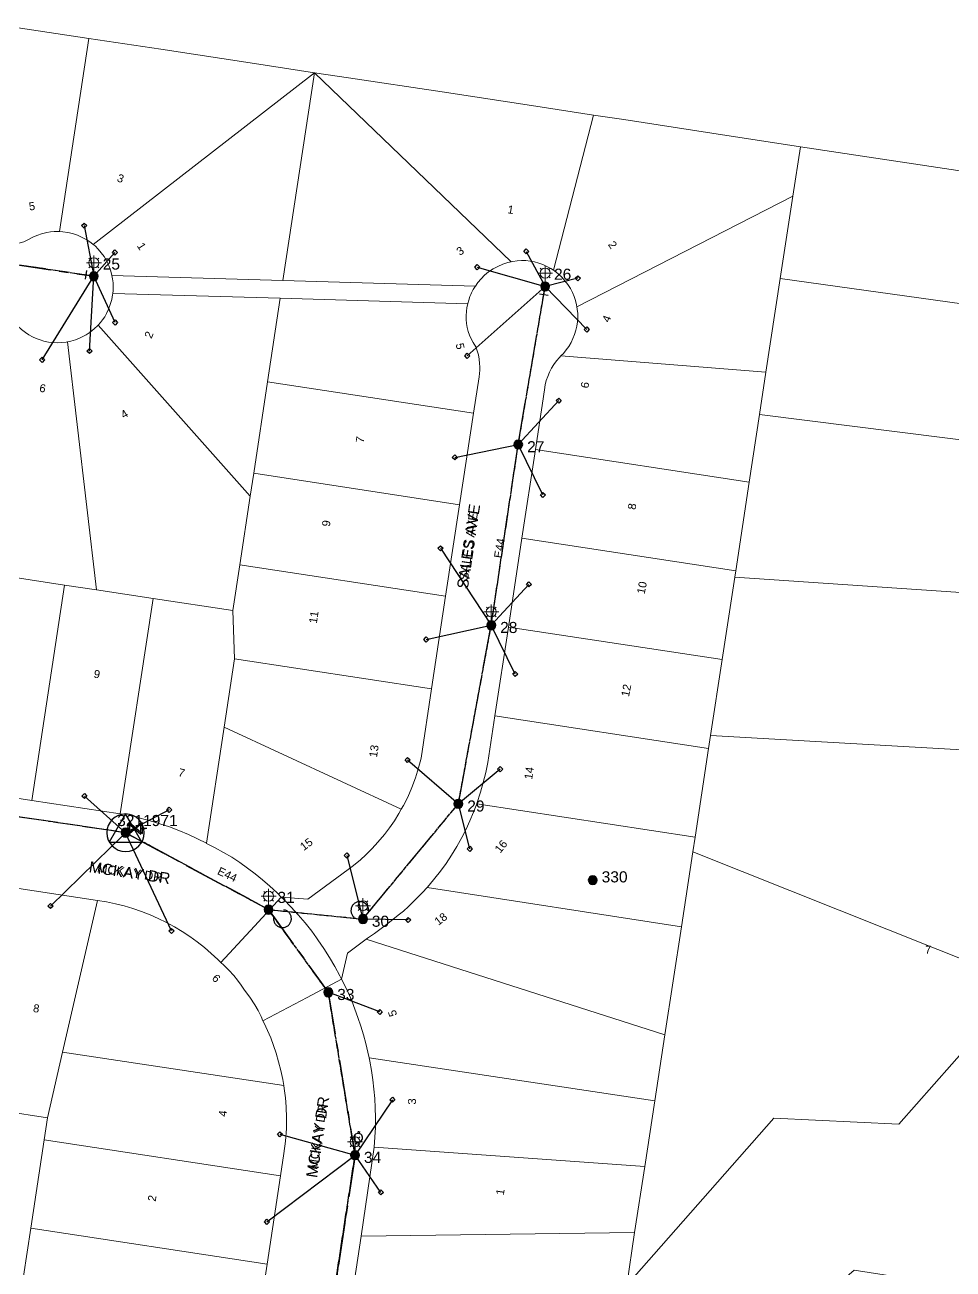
# Model space of a CAD drawing. Header units: metres. Extents: x 277548 to 280124, y 6243677 to 6246862.
# Drawn here: x 279229.5 to 279438.3, y 6245379.9 to 6245659.7 of the extents above; entities that cross this region are included whole.
import ezdxf
from ezdxf.enums import TextEntityAlignment as Align

# ---------------------------------------------------------------- set-up
doc = ezdxf.new("R2010")
doc.units = ezdxf.units.M
doc.linetypes.add('Cable Exist OH', pattern=[1, 1, 0])
doc.linetypes.add('IECLCENT', pattern=[15.5, 9.5, -2, 2, -2])
doc.layers.get('0').update_dxf_attribs({"color": 6})
doc.layers.add('Cadastre Land Parcels_SP_EXT', color=9, linetype='Continuous', lineweight=5)
doc.layers.add('Cadastre Roads_SP_EXT', color=94, linetype='Continuous', lineweight=15)
for name, color, linetype in [('Equip_LV_EXT', 7, 'Continuous'), ('Equip_SP_LV_EXT', 7, 'Continuous'), ('Equip_SP_SL_EXT', 7, 'Continuous'), ('Mains_LV_EXT', 7, 'Continuous'), ('Mains_SL_EXT', 7, 'Continuous'), ('Notes_HV_MISC', 7, 'Continuous'), ('Notes_LV_MISC', 7, 'Continuous'), ('Services_SP_EXT', 7, 'Continuous'), ('Sub_SP_TR_HV_LV_EXT', 7, 'Continuous'), ('SupportsOH_SP_TR_HV_LV_SL_EXT', 7, 'Continuous')]:
    doc.layers.add(name, color=color, linetype=linetype)
doc.styles.add('POLE_LABEL', font='arial.ttf')
doc.styles.get("Standard").update_dxf_attribs({"font": 'arial.ttf'})

# ---------------------------------------------------------------- blocks, each defined once
blk = doc.blocks.new('SUB_POLE_EXT')
blk.add_wipeout([(0, 4.22), (0.42, 4.2), (0.83, 4.14), (1.21, 4.05), (1.62, 3.9), (1.99, 3.72), (2.35, 3.51), (2.68, 3.26), (2.99, 2.99), (3.28, 2.66), (3.52, 2.34), (3.76, 1.92), (3.9, 1.62), (4.04, 1.23), (4.18, 0.63), (4.22, 0), (4.18, -0.61), (4.06, -1.15), (3.9, -1.62), (3.58, -2.24), (3.22, -2.73), (2.97, -3.01), (2.68, -3.26), (2.36, -3.5), (2, -3.72), (1.64, -3.89), (1.25, -4.03), (0.82, -4.14), (0.42, -4.2), (0, -4.22), (-0.41, -4.2), (-0.8, -4.15), (-1.21, -4.05), (-1.62, -3.9), (-1.99, -3.73), (-2.35, -3.51), (-2.68, -3.26), (-2.96, -3.02), (-3.23, -2.72), (-3.51, -2.35), (-3.71, -2.01), (-3.91, -1.6), (-4.05, -1.21), (-4.16, -0.76), (-4.22, -0.14), (-4.21, 0.39), (-4.14, 0.83), (-4.03, 1.27), (-3.9, 1.63), (-3.71, 2.02), (-3.5, 2.37), (-3.28, 2.67), (-2.99, 2.99), (-2.68, 3.27), (-2.33, 3.52), (-1.98, 3.73), (-1.63, 3.9), (-1.2, 4.05), (-0.78, 4.15), (-0.4, 4.21)])
blk.add_line((2.16, 0.48), (2.16, 0.48, 0))
blk.add_lwpolyline([(-4.22, 0, 1), (4.22, 0, 1)], format="xyb", close=True)
blk.add_lwpolyline([(2.14, 0.52), (0, 4.22), (-3.66, -2.11), (3.66, -2.11)], close=True)
for tag, height, flags, p in [('ASSET_NUM', 2.5, 8, (2, 2)), ('STREET_CODE', 0.2, 9, (1.5, 0)), ('CONSTRUCTED_VOLTAGE', 0.2, 9, (1.5, -0.2)), ('OPERATING_VOLTAGE', 0.2, 9, (1.5, -0.6)), ('OPERATED_BY', 0.2, 9, (1.5, -0.8)), ('ORIENTATION', 0.2, 9, (1.5, -1.2)), ('OWNED_BY', 0.2, 9, (1.5, -1.4)), ('SECONDARY_VOLTAGE', 0.2, 9, (1.5, -1.6)), ('STATE', 0.2, 9, (1.5, -1.8)), ('SUBSTATION_TYPE', 0.2, 9, (1.5, -2)), ('STREETNAME', 0.2, 9, (1.5, -2.8)), ('NO_PHASES', 0.2, 9, (1.5, -0.4)), ('MAINTAINED_BY', 0.2, 9, (1.5, -1)), ('USAGE', 0.2, 9, (1.5, -2.2)), ('LEGEND', 0.2, 9, (1.5, -2.4)), ('LOCATION', 0.2, 9, (1.5, -2.6)), ('SUBURB', 0.2, 9, (1.5, -3)), ('Z', 0.2, 1, (1.5, -3.4)), ('NOTES', 0.2, 9, (1.5, -3.2))]:
    blk.add_attdef(tag, text='', height=height, dxfattribs=dict(flags=flags)).set_placement(p, align=Align.MIDDLE_LEFT)
blk = doc.blocks.new('LV_OH_LINKS_OPEN_EXT')
for p, q in [((-0.17, 4.97), (-0.17, 5.46)), ((-0.17, 3), (-0.17, 2.5)), ((0.17, 4.97), (0.17, 5.46)), ((0.17, 3), (0.17, 2.5))]:
    blk.add_line(p, q)
blk.add_lwpolyline([(0, 2.99, 1), (0, 4.98, 1)], format="xyb", close=True)
at = {"flags": 9}
for tag, p in [('ACTUAL_STATUS', (0, 0)), ('CONSTRUCTED_VOLTAGE', (0, -0.2)), ('OPERATING_VOLTAGE', (0, -0.6)), ('ORIENTATION', (0, -0.8)), ('OWNED_BY', (0, -1)), ('STATE', (0, -1.2)), ('SWITCH_TYPE', (0, -1.4)), ('NO_PHASES', (0, -0.4)), ('USAGE', (0, -1.6)), ('LEGEND', (0, -1.8)), ('NOTES', (0, -2))]:
    blk.add_attdef(tag, text='', height=0.2, dxfattribs=at).set_placement(p, align=Align.MIDDLE_LEFT)
at = {"flags": 1}
blk.add_attdef('Z', (0, 0), '', height=0.2, dxfattribs=at)
blk = doc.blocks.new('LV_OH_LINKS_DISTFUSE_EXT')
for p, q in [((0, 0), (0.96, 0)), ((3.84, 0), (4.8, 0))]:
    blk.add_line(p, q)
blk.add_lwpolyline([(3.84, -1.2), (3.84, 1.2), (0.96, -1.2), (0.96, 1.2)], close=True)
at = {"flags": 9}
for tag, p in [('ACTUAL_STATUS', (0, 0)), ('CONSTRUCTED_VOLTAGE', (0, -0.2)), ('OPERATING_VOLTAGE', (0, -0.6)), ('ORIENTATION', (0, -0.8)), ('OWNED_BY', (0, -1)), ('STATE', (0, -1.2)), ('SWITCH_TYPE', (0, -1.4)), ('NO_PHASES', (0, -0.4)), ('USAGE', (0, -1.6)), ('NOTES', (0, -1.8))]:
    blk.add_attdef(tag, text='', height=0.2, dxfattribs=at).set_placement(p, align=Align.MIDDLE_LEFT)
at = {"flags": 1}
blk.add_attdef('Z', (0, 0), '', height=0.2, dxfattribs=at)
blk = doc.blocks.new('*U75')
at = {"lineweight": 15}
for p, q in [((-2.25, 4), (2.25, 4)), ((-1.46, 5.46), (-1.06, 5.06)), ((0, 1.75), (0, 6.25)), ((1.46, 5.46), (1.06, 5.06)), ((-1.46, 2.54), (-1.06, 2.94)), ((0, 0), (0, 2.5)), ((1.46, 2.54), (1.06, 2.94))]:
    blk.add_line(p, q, dxfattribs=at)
blk.add_circle((0, 4), 1.5, dxfattribs=at)
for tag, p, height, flags in [('OPERATING_VOLTAGE', (0.98, -1.65), 0.2, 9), ('ORIENTATION', (0.98, -1.85), 0.2, 9), ('OWNED_BY', (0.98, -2.05), 0.2, 9), ('STATE', (0.98, -2.25), 0.2, 9), ('CONSTRUCTED_VOLTAGE', (0.98, -0.65), 0.2, 9), ('CONTROL_TYPE', (0.98, -0.85), 0.2, 9), ('LANTERN_PURPOSE', (0.98, -1.05), 0.2, 9), ('LANTERN_TYPE', (0.98, -1.25), 0.2, 9), ('NO_PHASES', (0.98, -1.45), 0.2, 9), ('USAGE', (0.98, -2.45), 0.2, 9), ('CEXIST', (0.98, -2.65), 0.2, 9), ('CNEW', (0.98, -2.85), 0.2, 9), ('CNUMBER', (0.98, -3.05), 0.2, 9), ('CREMOVE', (0.98, -3.25), 0.2, 9), ('CREPLACE', (0.98, -3.45), 0.2, 9), ('LKINGHEIGHT', (0.98, -3.65), 0.2, 9), ('LBRACKET', (0.98, -3.85), 0.2, 9), ('LNUMBER', (2.18, -3.25), 2.5, 8), ('LBRACKETVOCAB', (0.98, -4.05), 0.2, 9), ('LCATEGORY', (0.98, -4.25), 0.2, 9), ('LCHARGE1', (0.98, -4.45), 0.2, 9), ('LCHARGE1PERCENT', (0.98, -4.65), 0.2, 9), ('LCHARGE2', (0.98, -4.85), 0.2, 9), ('LCHARGE2PERCENT', (0.98, -5.05), 0.2, 9), ('LCHARGE3', (0.98, -5.25), 0.2, 9), ('LCHARGE3PERCENT', (0.98, -5.45), 0.2, 9), ('LEXIST', (0.98, -5.65), 0.2, 9), ('LLAMP', (0.98, -5.85), 0.2, 9), ('LLAMPVOCAB', (0.98, -6.05), 0.2, 9), ('LMAST', (0.98, -6.25), 0.2, 9), ('LMASTVOCAB', (0.98, -6.45), 0.2, 9), ('LNEW', (0.98, -6.65), 0.2, 9), ('LANTNUMBER', (0.98, -6.85), 0.2, 9), ('LOUTREACH', (0.98, -7.25), 0.2, 9), ('LOUTREACHVOCAB', (0.98, -7.45), 0.2, 9), ('LRATECODE', (0.98, -7.65), 0.2, 9), ('STREETNAME', (0.98, -9.25), 0.2, 9), ('SUBURB', (0.98, -9.45), 0.2, 1), ('LREMOVE', (0.98, -7.85), 0.2, 9), ('LREPLACE', (0.98, -8.05), 0.2, 9), ('LTYPE', (0.98, -8.25), 0.2, 9), ('LTYPEVOCAB', (0.98, -8.45), 0.2, 9), ('LEGEND', (0.98, -8.65), 0.2, 9), ('LOCATION', (0.98, -8.85), 0.2, 9), ('NOTES', (0.98, -9.05), 0.2, 9)]:
    blk.add_attdef(tag, p, '', height=height, dxfattribs=dict(flags=flags))
blk = doc.blocks.new('CCP_EXT')
blk.add_wipeout([(0, 0.57), (0.57, 0), (0, -0.57), (-0.57, 0)])
blk.add_lwpolyline([(-0.57, 0), (0, 0.57), (0.57, 0), (0, -0.57), (-0.57, 0)])
at = {"flags": 1}
blk.add_attdef('Z', (0, 0), '', height=0.2, dxfattribs=at)
at = {"flags": 9}
for tag, p in [('CCP_TYPE', (0, 0)), ('CONSTRUCTED_VOLTAGE', (0, -0.2)), ('OPERATING_VOLTAGE', (0, -0.6)), ('ORIENTATION', (0, -0.8)), ('OWNED_BY', (0, -1)), ('STATE', (0, -1.8)), ('NO_PHASES', (0, -0.4)), ('USAGE', (0, -1.2)), ('LEGEND', (0, -1.4)), ('LIFE_SUPPORT', (0, -1.6)), ('NOTES', (0, -2))]:
    blk.add_attdef(tag, text='', height=0.2, dxfattribs=at).set_placement(p, align=Align.MIDDLE_LEFT)
blk = doc.blocks.new('POLE_EXT')
blk.add_hatch(color=256).paths.add_polyline_path([(-1, 0, 1), (1, 0, 1)])
blk.add_lwpolyline([(-1, 0, 1), (1, 0, 1)], format="xyb", close=True)
for tag, height, flags, p in [('pNumber', 2.5, 8, (-17.84, 2.07)), ('OWNED_BY', 0.2, 9, (1.35, -0.4)), ('SPECIAL_USE', 0.2, 9, (1.35, -0.8)), ('STATE', 0.2, 9, (1.35, -1)), ('cLV', 0.2, 9, (1.35, -1.4)), ('hDepth', 0.2, 9, (1.35, -1.6)), ('hDia', 0.2, 9, (1.35, -1.8)), ('cHV', 0.2, 9, (1.35, -2)), ('PARENT', 0.2, 9, (1.35, -0.6)), ('USAGE', 0.2, 9, (1.35, -1.2)), ('LBRACKET', 0.2, 9, (1.35, -2.2)), ('LExisting', 0.2, 9, (1.35, -2.4)), ('LANTNUMBER', 0.2, 9, (1.35, -2.6)), ('LOther', 0.2, 9, (1.35, -2.8)), ('cLinedev', 0.2, 9, (1.35, -3.4)), ('pExisting', 0.2, 9, (1.35, -3.8)), ('pFooting', 0.2, 9, (1.35, -4.4)), ('pNew', 0.2, 9, (1.35, -4.6)), ('pRelocate', 0.2, 9, (1.35, -5)), ('pRemove', 0.2, 9, (1.35, -5.2)), ('pReplace', 0.2, 9, (1.35, -5.4)), ('pStay', 0.2, 9, (1.35, -5.6)), ('LRemove', 0.2, 9, (1.35, -3)), ('LEGEND', 0.2, 9, (1.35, -3.2)), ('LOCATION', 0.2, 9, (1.35, -3.6)), ('PFNUMBER', 0.2, 9, (1.35, -4)), ('NEWPFNUMBER', 0.2, 9, (1.35, -4.2)), ('pType', 0.2, 9, (1.35, -5.8)), ('cspan', 0.2, 9, (1.35, -6)), ('STREETNAME', 0.2, 9, (1.35, -6.2)), ('SUBURB', 0.2, 9, (1.35, -6.4)), ('OPERATED_BY', 0.2, 9, (1.36, -7.01)), ('NOTES', 0.2, 9, (1.35, -6.6)), ('MAINTAINED_BY', 0.2, 9, (1.36, -6.81))]:
    blk.add_attdef(tag, text='', height=height, dxfattribs=dict(flags=flags)).set_placement(p, align=Align.MIDDLE_LEFT)
at = {"style": 'POLE_LABEL'}
for tag, height, flags, p in [('ASSET_NUM', 2.5, 8, (2, 2)), ('STRUCTURE_PLANT_NUMBER', 0.2, 9, (1.35, 0.03)), ('STREET_CODE', 0.2, 9, (1.35, -0.2))]:
    blk.add_attdef(tag, text='', height=height, dxfattribs=dict(at, flags=flags)).set_placement(p, align=Align.MIDDLE_LEFT)
at = {"flags": 1}
blk.add_attdef('Z', (1.35, -7.33), '', height=0.2, dxfattribs=at)
blk = doc.blocks.new('End Shackle_EXT')
blk.add_wipeout([(0, 0.25), (1.81, 0.25), (1.82, -0.25), (0, -0.25)])
blk.add_line((1.81, -1), (1.81, 1))
at = {"flags": 1}
blk.add_attdef('Z', (0, 0), '', height=0.2, dxfattribs=at)
at = {"flags": 9}
for tag, p in [('CONNECTOR_TYPE', (0, 0)), ('CONSTRUCTED_VOLTAGE', (0, -0.2)), ('OPERATING_VOLTAGE', (0, -0.6)), ('ORIENTATION', (0, -0.8)), ('OWNED_BY', (0, -1)), ('STATE', (0, -1.2)), ('NO_PHASES', (0, -0.4)), ('USAGE', (0, -1.4)), ('NOTES', (0, -1.6))]:
    blk.add_attdef(tag, text='', height=0.2, dxfattribs=at).set_placement(p, align=Align.MIDDLE_LEFT)

msp = doc.modelspace()

# ---------------------------------------------------------------- linework, layer by layer
at = {"layer": 'Cadastre Land Parcels_SP_EXT', "linetype": 'Continuous'}
for points in [[(279238.9, 6245657.40502), (279223.44003, 6245659.74699), (279216.10303, 6245611.496), (279223.10904, 6245610.43), (279224.09696, 6245610.32003), (279224.96403, 6245610.25201), (279225.83199, 6245610.25599), (279226.69703, 6245610.33204), (279227.55403, 6245610.48097), (279228.39398, 6245610.69898), (279229.213, 6245610.98597), (279230.00703, 6245611.34001), (279231.25896, 6245611.96796), (279231.78799, 6245612.25504), (279232.38397, 6245612.45397), (279233.162, 6245612.721), (279234.359, 6245613.03202), (279235.21203, 6245613.18501), (279236.07398, 6245613.26901), (279236.94096, 6245613.282), (279237.21099, 6245613.26601), (279243.812, 6245656.66303), (279238.9, 6245657.40502)], [(279260.00902, 6245654.25402), (279243.812, 6245656.66303), (279237.21099, 6245613.26601), (279237.98302, 6245613.21398), (279239.09698, 6245613.04898), (279240.19399, 6245612.79502), (279241.26802, 6245612.453), (279242.34904, 6245611.96098), (279243.38801, 6245611.38196), (279244.37804, 6245610.72097), (279244.83701, 6245610.35898), (279294.62101, 6245648.97103), (279281.11204, 6245651.06098), (279260.00902, 6245654.25402)], [(279287.51297, 6245602.23), (279294.62101, 6245648.97103), (279244.83701, 6245610.35898), (279245.23999, 6245610.01899), (279245.97403, 6245609.28804), (279246.64801, 6245608.50197), (279247.25697, 6245607.66404), (279247.82204, 6245606.67304), (279248.30698, 6245605.63699), (279248.70801, 6245604.56896), (279249.02204, 6245603.47001), (279249.04297, 6245603.36498), (279287.51297, 6245602.23)], [(279338.81002, 6245606.47597), (279294.62101, 6245648.97103), (279287.51297, 6245602.23), (279330.79004, 6245600.99599), (279331.35599, 6245601.79302), (279332.08402, 6245602.65903), (279332.87902, 6245603.46303), (279333.73699, 6245604.19999), (279334.75803, 6245604.85498), (279335.82897, 6245605.42296), (279336.94099, 6245605.90596), (279338.09002, 6245606.294), (279338.81002, 6245606.47597)], [(279302.21603, 6245647.86802), (279294.62101, 6245648.97103), (279338.81002, 6245606.47597), (279339.18597, 6245606.55997), (279340.16602, 6245606.69698), (279341.15499, 6245606.75501), (279342.14396, 6245606.73302), (279343.12896, 6245606.63002), (279344.103, 6245606.447), (279345.05797, 6245606.18703), (279345.98899, 6245605.84899), (279346.88998, 6245605.43903), (279347.75397, 6245604.95603), (279348.35498, 6245604.55403), (279357.37197, 6245639.47103), (279344.42197, 6245641.48201), (279323.32001, 6245644.67497), (279302.21603, 6245647.86802)], [(279364.19699, 6245638.43303), (279357.37197, 6245639.47103), (279348.35498, 6245604.55403), (279348.59498, 6245604.39203), (279349.43202, 6245603.72697), (279350.20997, 6245602.99496), (279350.92802, 6245602.20297), (279351.57903, 6245601.35497), (279352.15902, 6245600.45699), (279352.61897, 6245599.58099), (279353.00499, 6245598.67196), (279353.31601, 6245597.73502), (279353.55, 6245596.77599), (279353.61704, 6245596.36003), (279402.19504, 6245621.20402), (279403.895, 6245632.35504), (279383.96901, 6245635.42601), (279364.19699, 6245638.43303)], [(279399.37104, 6245602.69798), (279531.59799, 6245584.26403), (279519.59704, 6245542.34402), (279520.33797, 6245542.12398), (279521.07104, 6245541.86402), (279521.79396, 6245541.56704), (279522.50503, 6245541.22996), (279542.40496, 6245611.30397), (279508.22298, 6245616.49898), (279503.58799, 6245617.20299), (279482.84298, 6245620.35497), (279443.29196, 6245626.36697), (279403.895, 6245632.35504), (279402.19504, 6245621.20402), (279399.37104, 6245602.69798)], [(279350.05203, 6245585.309), (279396.15803, 6245581.647), (279399.37104, 6245602.69798), (279402.19504, 6245621.20402), (279353.61704, 6245596.36003), (279353.71297, 6245595.81899), (279353.80298, 6245594.865), (279353.81703, 6245593.90898), (279353.75299, 6245592.95401), (279353.61201, 6245592.00797), (279353.394, 6245591.07597), (279353.10798, 6245590.12198), (279352.749, 6245589.19502), (279352.31502, 6245588.301), (279351.80896, 6245587.44303), (279351.23604, 6245586.62904), (279350.59898, 6245585.86603), (279350.05203, 6245585.309)], [(279394.70302, 6245572.091), (279520.39998, 6245556.29898), (279516.57597, 6245542.83196), (279517.33696, 6245542.77004), (279518.09397, 6245542.66696), (279518.84904, 6245542.52704), (279519.59704, 6245542.34402), (279531.59799, 6245584.26403), (279399.37104, 6245602.69798), (279396.15803, 6245581.647), (279394.70302, 6245572.091)], [(279286.90701, 6245598.24496), (279249.23403, 6245599.34302), (279249.19897, 6245599.054), (279248.98096, 6245597.96), (279248.67604, 6245596.88799), (279248.28499, 6245595.84302), (279247.81303, 6245594.83196), (279247.40997, 6245594.10799), (279246.95302, 6245593.41997), (279246.43999, 6245592.77002), (279245.93101, 6245592.21997), (279280.14003, 6245553.74899), (279280.92098, 6245558.89101), (279284.05201, 6245579.47799), (279286.90701, 6245598.24496)], [(279329.10598, 6245597.00601), (279286.90701, 6245598.24496), (279284.05201, 6245579.47799), (279330.36799, 6245572.41297), (279331.60897, 6245580.55096), (279331.73502, 6245581.30603), (279331.79297, 6245582.06896), (279331.78104, 6245582.83401), (279331.70296, 6245583.595), (279331.63097, 6245584.55897), (279331.47303, 6245585.51296), (279331.231, 6245586.44902), (279330.90602, 6245587.35902), (279330.27497, 6245588.31399), (279329.84303, 6245589.11004), (279329.47804, 6245589.93904), (279329.18097, 6245590.79499), (279328.95396, 6245591.67098), (279328.79902, 6245592.56402), (279328.71599, 6245593.46599), (279328.70601, 6245594.36998), (279328.77102, 6245595.27301), (279328.90696, 6245596.16897), (279329.10598, 6245597.00601)], [(279239.01704, 6245588.46698), (279238.73402, 6245588.40903), (279237.76696, 6245588.28996), (279236.793, 6245588.248), (279235.771, 6245588.29297), (279234.75499, 6245588.41999), (279233.75304, 6245588.62501), (279232.86203, 6245588.87296), (279231.99301, 6245589.19201), (279231.15297, 6245589.579), (279230.34596, 6245590.031), (279229.57897, 6245590.54704), (279228.705, 6245591.24698), (279227.89199, 6245592.01301), (279215.31298, 6245537.26401), (279218.507, 6245536.778), (279238.40198, 6245533.75296), (279245.57097, 6245532.66303), (279239.01704, 6245588.46698)], [(279276.22398, 6245528.00003), (279277.791, 6245538.30403), (279280.14003, 6245553.74899), (279245.93101, 6245592.21997), (279245.85999, 6245592.141), (279245.03797, 6245591.36597), (279244.15597, 6245590.65904), (279243.22, 6245590.02499), (279241.87204, 6245589.33997), (279240.83996, 6245588.94203), (279239.77803, 6245588.62704), (279239.01704, 6245588.46698), (279245.57097, 6245532.66303), (279258.29696, 6245530.72704), (279276.22398, 6245528.00003)], [(279396.15803, 6245581.647), (279350.05203, 6245585.309), (279349.69702, 6245584.96097), (279349.04097, 6245584.20599), (279348.44402, 6245583.39501), (279347.91102, 6245582.53403), (279347.44904, 6245581.63101), (279347.06197, 6245580.69504), (279346.75298, 6245579.73504), (279346.52499, 6245578.76196), (279346.344, 6245577.69499), (279346.18703, 6245576.688), (279346.03104, 6245575.66299), (279344.312, 6245564.25996), (279392.39003, 6245556.92402), (279394.70302, 6245572.091), (279396.15803, 6245581.647)], [(279327.22803, 6245551.82802), (279330.36799, 6245572.41297), (279284.05201, 6245579.47799), (279280.92098, 6245558.89101), (279327.22803, 6245551.82802)], [(279392.39003, 6245556.92402), (279344.312, 6245564.25996), (279341.26602, 6245544.28698), (279389.34397, 6245536.95096), (279392.39003, 6245556.92402)], [(279324.08904, 6245531.24202), (279327.22803, 6245551.82802), (279280.92098, 6245558.89101), (279280.14003, 6245553.74899), (279277.791, 6245538.30403), (279324.08904, 6245531.24202)], [(279389.34397, 6245536.95096), (279341.26602, 6245544.28698), (279338.21996, 6245524.31497), (279386.29799, 6245516.97904), (279389.12499, 6245535.51502), (279389.34397, 6245536.95096)], [(279211.14201, 6245488.34496), (279231.03504, 6245485.32001), (279238.40198, 6245533.75296), (279218.507, 6245536.778), (279211.14201, 6245488.34496)], [(279324.08904, 6245531.24202), (279277.791, 6245538.30403), (279276.22398, 6245528.00003), (279276.59497, 6245517.13998), (279320.91004, 6245510.40003), (279324.08904, 6245531.24202)], [(279250.92499, 6245482.26096), (279258.29696, 6245530.72704), (279245.57097, 6245532.66303), (279238.40198, 6245533.75296), (279231.03504, 6245485.32001), (279250.92499, 6245482.26096)], [(279500.71302, 6245527.967), (279389.12499, 6245535.51502), (279386.29799, 6245516.97904), (279383.69704, 6245499.92696), (279490.20003, 6245493.87396), (279506.461, 6245516.05102), (279505.83102, 6245516.53897), (279505.22797, 6245517.07197), (279504.65301, 6245517.65099), (279504.11198, 6245518.27099), (279503.603, 6245518.93198), (279503.12998, 6245519.62902), (279502.69503, 6245520.36103), (279502.30001, 6245521.12502), (279501.945, 6245521.91701), (279501.63301, 6245522.73303), (279501.36501, 6245523.57104), (279501.14197, 6245524.42804), (279500.96398, 6245525.29997), (279500.83298, 6245526.18197), (279500.75004, 6245527.07201), (279500.71302, 6245527.967)], [(279276.22398, 6245528.00003), (279258.29696, 6245530.72704), (279250.92499, 6245482.26096), (279253.17499, 6245481.83299), (279255.40901, 6245481.32702), (279257.62298, 6245480.74102), (279259.81399, 6245480.08003), (279261.98396, 6245479.33998), (279264.12303, 6245478.52502), (279266.234, 6245477.63498), (279268.30999, 6245476.66898), (279270.27698, 6245475.67003), (279274.25301, 6245501.76498), (279276.59497, 6245517.13998), (279276.22398, 6245528.00003)], [(279386.29799, 6245516.97904), (279338.21996, 6245524.31497), (279335.17302, 6245504.34297), (279383.25096, 6245497.00703), (279383.69704, 6245499.92696), (279386.29799, 6245516.97904)], [(279320.91004, 6245510.40003), (279276.59497, 6245517.13998), (279274.25301, 6245501.76498), (279314.123, 6245483.34198), (279314.60097, 6245484.14501), (279315.63004, 6245486.06298), (279316.51302, 6245488.20902), (279317.30103, 6245490.39101), (279317.98896, 6245492.60604), (279318.57797, 6245494.85004), (279320.91004, 6245510.40003)], [(279512.22798, 6245513.27004), (279511.40498, 6245513.49202), (279510.59002, 6245513.76002), (279509.78902, 6245514.07802), (279509.00101, 6245514.44398), (279456.67197, 6245443.07202), (279379.70502, 6245473.76001), (279377.13004, 6245456.87196), (279373.42696, 6245432.59904), (279371.16502, 6245417.76702), (279368.903, 6245402.94004), (279366.61501, 6245388.10996), (279364.842, 6245376.315), (279397.93096, 6245413.84603), (279426.05297, 6245412.47599), (279449.87098, 6245439.46999), (279457.24304, 6245438.26699), (279512.22798, 6245513.27004)], [(279509.00101, 6245514.44398), (279508.34399, 6245514.79201), (279507.69996, 6245515.17697), (279507.072, 6245515.59796), (279506.461, 6245516.05102), (279490.20003, 6245493.87396), (279383.69704, 6245499.92696), (279383.25096, 6245497.00703), (279380.20401, 6245477.03397), (279379.70502, 6245473.76001), (279456.67197, 6245443.07202), (279509.00101, 6245514.44398)], [(279515.65104, 6245512.85797), (279514.78998, 6245512.88597), (279513.932, 6245512.96503), (279513.078, 6245513.09196), (279512.22798, 6245513.27004), (279457.24304, 6245438.26699), (279449.87098, 6245439.46999), (279426.05297, 6245412.47599), (279397.93096, 6245413.84603), (279364.842, 6245376.315), (279360.52598, 6245348.018), (279395.14998, 6245362.32903), (279396.40298, 6245362.84701), (279415.98597, 6245379.64399), (279429.48902, 6245377.53796), (279449.63398, 6245374.52397), (279458.95298, 6245423.91003), (279461.92997, 6245439.58403), (279481.67302, 6245466.50401), (279515.65104, 6245512.85797)], [(279383.25096, 6245497.00703), (279335.17302, 6245504.34297), (279333.56898, 6245493.826), (279333.11398, 6245491.57696), (279332.57303, 6245489.34701), (279331.94799, 6245487.13798), (279331.12703, 6245484.64003), (279331.08401, 6245484.52502), (279380.20401, 6245477.03397), (279383.25096, 6245497.00703)], [(279314.123, 6245483.34198), (279274.25301, 6245501.76498), (279270.27698, 6245475.67003), (279270.348, 6245475.63699), (279272.26199, 6245474.66303), (279274.14003, 6245473.62203), (279275.98, 6245472.51602), (279277.77996, 6245471.34597), (279279.53804, 6245470.11099), (279281.25002, 6245468.817), (279282.91703, 6245467.46304), (279284.53396, 6245466.05096), (279286.10098, 6245464.58198), (279287.10399, 6245463.57296), (279293.10902, 6245463.07503), (279302.17601, 6245469.74697), (279303.08902, 6245470.41998), (279304.84604, 6245471.86404), (279306.25203, 6245473.14804), (279307.59902, 6245474.49396), (279308.88399, 6245475.89898), (279310.34696, 6245477.65804), (279311.49201, 6245479.174), (279312.56896, 6245480.73802), (279313.57401, 6245482.35), (279314.123, 6245483.34198)], [(279380.20401, 6245477.03397), (279331.08401, 6245484.52502), (279330.38503, 6245482.643), (279329.576, 6245480.69801), (279328.70398, 6245478.82597), (279327.76103, 6245476.98901), (279326.646, 6245474.979), (279325.45501, 6245473.01298), (279324.18903, 6245471.09501), (279322.97702, 6245469.42597), (279321.70097, 6245467.80401), (279320.40601, 6245466.24396), (279319.92999, 6245465.71397), (279377.13004, 6245456.87196), (279379.70502, 6245473.76001), (279380.20401, 6245477.03397)], [(279234.54299, 6245413.94602), (279237.94804, 6245428.71903), (279245.79904, 6245462.83), (279222.63099, 6245466.35199), (279215.11697, 6245416.917), (279234.54299, 6245413.94602)], [(279377.13004, 6245456.87196), (279319.92999, 6245465.71397), (279318.93298, 6245464.594), (279317.355, 6245462.98997), (279315.71396, 6245461.44697), (279314.60397, 6245460.43503), (279313.44204, 6245459.48298), (279311.07499, 6245457.64302), (279309.60196, 6245456.48003), (279308.08502, 6245455.37499), (279306.52701, 6245454.32798), (279306.24099, 6245454.08604), (279373.42696, 6245432.59904), (279377.13004, 6245456.87196)], [(279273.55298, 6245448.83802), (279272.882, 6245449.51898), (279271.389, 6245450.91499), (279269.834, 6245452.24501), (279268.22696, 6245453.51002), (279266.56799, 6245454.70498), (279264.85999, 6245455.83202), (279263.10597, 6245456.88601), (279261.30999, 6245457.86402), (279259.47496, 6245458.76599), (279257.60302, 6245459.59004), (279255.69804, 6245460.33398), (279253.764, 6245461.00001), (279251.80301, 6245461.58203), (279249.82003, 6245462.08199), (279247.81797, 6245462.49804), (279245.79904, 6245462.83), (279237.94804, 6245428.71903), (279287.68098, 6245421.15396), (279287.44902, 6245422.55703), (279287.03298, 6245424.55803), (279286.53204, 6245426.53898), (279285.95002, 6245428.49802), (279285.38902, 6245430.22298), (279284.757, 6245431.924), (279284.05299, 6245433.59402), (279283.27999, 6245435.234), (279283.00501, 6245435.76002), (279282.594, 6245436.68902), (279281.92496, 6245438.04298), (279281.20002, 6245439.36797), (279280.05496, 6245441.02898), (279278.84101, 6245442.63999), (279278.09098, 6245443.77797), (279277.29298, 6245444.88399), (279276.45002, 6245445.95502), (279275.34604, 6245447.13302), (279274.19303, 6245448.262), (279273.55298, 6245448.83802)], [(279373.42696, 6245432.59904), (279306.24099, 6245454.08604), (279302.008, 6245450.97002), (279300.699, 6245445.08804), (279301.29304, 6245443.94802), (279302.161, 6245442.11997), (279302.96597, 6245440.26198), (279303.70399, 6245438.37803), (279304.37496, 6245436.46898), (279305.03896, 6245434.55702), (279305.63503, 6245432.62104), (279306.16299, 6245430.66597), (279306.62003, 6245428.69103), (279306.86603, 6245427.436), (279371.16502, 6245417.76702), (279373.42696, 6245432.59904)], [(279287.68098, 6245421.15396), (279237.94804, 6245428.71903), (279234.54299, 6245413.94602), (279233.79597, 6245408.99798), (279286.96399, 6245400.90697), (279287.71897, 6245405.871), (279288.10498, 6245408.68696), (279288.29498, 6245411.54699), (279288.31998, 6245413.95397), (279288.24402, 6245416.35997), (279288.06002, 6245418.44798), (279287.78901, 6245420.52503), (279287.68098, 6245421.15396)], [(279371.16502, 6245417.76702), (279306.86603, 6245427.436), (279307.03599, 6245426.67501), (279307.42703, 6245424.59204), (279307.743, 6245422.496), (279307.98503, 6245420.39297), (279308.15401, 6245418.28103), (279308.24703, 6245416.16502), (279308.30903, 6245413.956), (279308.29402, 6245411.74698), (279308.201, 6245409.53902), (279308.02902, 6245407.33697), (279368.903, 6245402.94004), (279371.16502, 6245417.76702)], [(279213.43397, 6245295.06197), (279216.40098, 6245294.61104), (279225.02198, 6245351.30097), (279230.77102, 6245389.10397), (279233.79597, 6245408.99798), (279234.54299, 6245413.94602), (279215.11697, 6245416.917), (279201.31703, 6245418.98098), (279196.964, 6245390.31801), (279227.21598, 6245385.715), (279213.43397, 6245295.06197)], [(279283.93798, 6245381.01102), (279286.96399, 6245400.90697), (279233.79597, 6245408.99798), (279230.77102, 6245389.10397), (279283.93798, 6245381.01102)], [(279368.903, 6245402.94004), (279308.02902, 6245407.33697), (279305.13401, 6245387.33802), (279366.61501, 6245388.10996), (279368.903, 6245402.94004)], [(279278.18602, 6245343.18603), (279283.93798, 6245381.01102), (279230.77102, 6245389.10397), (279225.02198, 6245351.30097), (279258.23804, 6245346.23103), (279278.18602, 6245343.18603)], [(279366.61501, 6245388.10996), (279305.13401, 6245387.33802), (279289.94698, 6245287.47296), (279293.3, 6245282.918), (279349.27099, 6245274.40504), (279360.52598, 6245348.018), (279364.842, 6245376.315), (279366.61501, 6245388.10996)]]:
    msp.add_lwpolyline(points, close=True, dxfattribs=at)
msp.add_lwpolyline([(279520.39998, 6245556.29898), (279394.70302, 6245572.091), (279392.39003, 6245556.92402), (279389.34397, 6245536.95096), (279389.12499, 6245535.51502), (279500.71302, 6245527.967)], dxfattribs=at)
at = {"layer": 'Cadastre Roads_SP_EXT', "linetype": 'Continuous'}
for points in [[(279228.70501, 6245591.24704), (279229.57897, 6245590.54696), (279230.346, 6245590.03099), (279231.15302, 6245589.57904), (279231.99299, 6245589.19199), (279232.862, 6245588.87303), (279233.75301, 6245588.62498), (279234.75501, 6245588.42002), (279235.77097, 6245588.29304), (279236.79302, 6245588.248), (279237.76703, 6245588.29004), (279238.73398, 6245588.40899), (279239.017, 6245588.467), (279239.77802, 6245588.62701), (279240.83999, 6245588.942), (279241.87201, 6245589.33999), (279243.22, 6245590.02498), (279244.15604, 6245590.65902), (279245.03804, 6245591.36599), (279245.85999, 6245592.14096), (279245.93099, 6245592.22), (279246.43998, 6245592.76996), (279246.95304, 6245593.41998), (279247.41002, 6245594.10797), (279247.81296, 6245594.83199), (279248.28504, 6245595.843), (279248.67597, 6245596.88802), (279248.98098, 6245597.95996), (279249.19901, 6245599.05398), (279249.23398, 6245599.343), (279249.31001, 6245599.98198), (279249.34401, 6245600.85497), (279249.33897, 6245600.96403), (279249.30798, 6245601.72602), (279249.20201, 6245602.59204), (279249.04297, 6245603.36498), (279249.02204, 6245603.46997), (279248.70803, 6245604.56903), (279248.30703, 6245605.637), (279247.82197, 6245606.673), (279247.25699, 6245607.66397), (279246.64803, 6245608.50199), (279245.97399, 6245609.288), (279245.24, 6245610.01899), (279244.83697, 6245610.35897), (279244.37804, 6245610.72102), (279243.38796, 6245611.38199), (279242.34904, 6245611.96101), (279241.268, 6245612.45296), (279240.19403, 6245612.79497), (279239.09701, 6245613.04903), (279237.98303, 6245613.21398), (279237.21097, 6245613.26599), (279236.94102, 6245613.28198), (279236.07404, 6245613.269), (279235.212, 6245613.18502), (279234.35896, 6245613.03198), (279233.16198, 6245612.72097), (279232.384, 6245612.45402), (279231.78803, 6245612.25498), (279231.25899, 6245611.96799), (279230.00699, 6245611.33996), (279229.21303, 6245610.98603)], [(279222.63099, 6245466.35199), (279245.79897, 6245462.83), (279247.81799, 6245462.49797), (279249.81997, 6245462.08196), (279251.80297, 6245461.58198), (279253.76397, 6245461.00004), (279255.69796, 6245460.33404), (279257.60298, 6245459.58998), (279259.47497, 6245458.766), (279261.30996, 6245457.86404), (279263.10601, 6245456.88597), (279264.86003, 6245455.83204), (279266.56804, 6245454.70499), (279268.22704, 6245453.51004), (279269.83403, 6245452.24497), (279271.389, 6245450.915), (279272.88199, 6245449.51897), (279273.55303, 6245448.83796), (279281.07597, 6245457.01904), (279287.10398, 6245463.57301), (279286.10101, 6245464.58199), (279284.53402, 6245466.05104), (279282.91697, 6245467.46296), (279281.25002, 6245468.81704), (279279.53804, 6245470.11099), (279277.77996, 6245471.34603), (279275.98002, 6245472.51599), (279274.13999, 6245473.62202), (279272.262, 6245474.66297), (279270.34797, 6245475.63698), (279270.27697, 6245475.67001), (279268.30996, 6245476.66901), (279266.23398, 6245477.63499), (279264.12303, 6245478.52502), (279261.984, 6245479.34), (279259.81398, 6245480.08), (279257.62302, 6245480.74097), (279255.40902, 6245481.32697), (279253.17497, 6245481.83296), (279250.92503, 6245482.26098), (279231.03496, 6245485.31997), (279211.14197, 6245488.34498)], [(279289.94699, 6245287.47298), (279305.13399, 6245387.33804), (279308.029, 6245407.33699), (279308.20102, 6245409.53899), (279308.29401, 6245411.74698), (279308.30902, 6245413.95604), (279308.24703, 6245416.16501), (279308.15404, 6245418.28099), (279307.98503, 6245420.393), (279307.74298, 6245422.496), (279307.42702, 6245424.59202), (279307.036, 6245426.67498), (279306.86601, 6245427.436), (279306.86601, 6245427.436), (279306.62, 6245428.691), (279306.16301, 6245430.66596), (279305.63503, 6245432.62096), (279305.03897, 6245434.55697), (279304.375, 6245436.46897), (279303.70396, 6245438.37796), (279302.96599, 6245440.26197), (279302.161, 6245442.12001), (279301.29304, 6245443.94803), (279300.69901, 6245445.08797), (279292.95203, 6245441.004), (279283.00501, 6245435.75996), (279283.27999, 6245435.23402), (279284.05302, 6245433.594), (279284.75699, 6245431.92396), (279285.389, 6245430.22302), (279285.95, 6245428.49796), (279286.53203, 6245426.53899), (279287.03299, 6245424.55803), (279287.44899, 6245422.55702), (279287.68097, 6245421.15402), (279287.78897, 6245420.52502), (279288.05998, 6245418.44798), (279288.24401, 6245416.35999), (279288.32004, 6245413.95401), (279288.29496, 6245411.54697), (279288.10502, 6245408.68701), (279287.71903, 6245405.87103), (279286.96402, 6245400.90701), (279283.93796, 6245381.01102), (279278.18599, 6245343.18596)]]:
    msp.add_lwpolyline(points, dxfattribs=at)
msp.add_lwpolyline([(279348.35497, 6245604.55401), (279347.75396, 6245604.95598), (279346.88998, 6245605.43901), (279345.98899, 6245605.84902), (279345.05799, 6245606.18696), (279344.10296, 6245606.44702), (279343.12903, 6245606.62999), (279342.14398, 6245606.73296), (279341.15496, 6245606.75503), (279340.16602, 6245606.69702), (279339.18601, 6245606.55997), (279338.81, 6245606.47599), (279338.09004, 6245606.29399), (279336.94101, 6245605.90597), (279335.82898, 6245605.42303), (279334.758, 6245604.85496), (279333.73701, 6245604.2), (279332.87903, 6245603.463), (279332.08402, 6245602.65897), (279331.35602, 6245601.79296), (279330.78998, 6245600.996), (279330.72296, 6245600.90504), (279330.27702, 6245600.19197), (279329.892, 6245599.44297), (279329.73703, 6245599.07199), (279329.56704, 6245598.66702), (279329.30698, 6245597.86697), (279329.11297, 6245597.04803), (279329.10599, 6245597.00599), (279328.90704, 6245596.16903), (279328.77096, 6245595.27299), (279328.70597, 6245594.36998), (279328.71604, 6245593.46599), (279328.79904, 6245592.56404), (279328.95402, 6245591.671), (279329.18097, 6245590.79501), (279329.47803, 6245589.93897), (279329.84299, 6245589.10996), (279330.27499, 6245588.31397), (279330.90602, 6245587.35903), (279331.23098, 6245586.44904), (279331.47303, 6245585.513), (279331.63101, 6245584.55903), (279331.70298, 6245583.595), (279331.78104, 6245582.83398), (279331.79296, 6245582.06899), (279331.73503, 6245581.30602), (279331.60902, 6245580.55101), (279330.36797, 6245572.41302), (279327.228, 6245551.82798), (279324.08899, 6245531.24197), (279320.90998, 6245510.40004), (279318.57801, 6245494.85002), (279317.98901, 6245492.60599), (279317.30102, 6245490.39102), (279316.51298, 6245488.20899), (279315.63001, 6245486.06298), (279314.60098, 6245484.14498), (279314.12298, 6245483.34201), (279313.57398, 6245482.34999), (279312.56898, 6245480.73797), (279311.492, 6245479.17398), (279310.34703, 6245477.65804), (279308.88398, 6245475.89899), (279307.59904, 6245474.49404), (279306.25203, 6245473.148), (279304.84602, 6245471.86403), (279303.089, 6245470.41997), (279302.17601, 6245469.74699), (279293.10904, 6245463.07496), (279287.10398, 6245463.57301), (279287.68504, 6245463.02004), (279289.35004, 6245461.32404), (279290.95403, 6245459.56896), (279292.49602, 6245457.75896), (279293.97002, 6245455.89703), (279295.06298, 6245454.41296), (279295.37903, 6245453.983), (279296.72004, 6245452.01997), (279297.99102, 6245450.01198), (279299.19004, 6245447.95896), (279300.317, 6245445.86603), (279300.69901, 6245445.08797), (279302.00796, 6245450.97001), (279306.24099, 6245454.08597), (279306.52701, 6245454.32801), (279308.08499, 6245455.37497), (279309.60199, 6245456.48002), (279311.07502, 6245457.64301), (279313.44197, 6245459.48304), (279314.60398, 6245460.43497), (279315.71399, 6245461.44696), (279317.35497, 6245462.99001), (279318.933, 6245464.594), (279319.92997, 6245465.71398), (279320.40602, 6245466.24399), (279321.70103, 6245467.804), (279322.97696, 6245469.426), (279324.18904, 6245471.09498), (279325.45499, 6245473.01298), (279326.64597, 6245474.97902), (279327.76101, 6245476.98903), (279328.70403, 6245478.82597), (279329.57596, 6245480.69796), (279330.38501, 6245482.64299), (279331.08404, 6245484.52496), (279331.12696, 6245484.64002), (279331.94803, 6245487.13801), (279332.57297, 6245489.34698), (279333.11401, 6245491.57697), (279333.56897, 6245493.82603), (279335.17304, 6245504.34298), (279338.22003, 6245524.315), (279341.26596, 6245544.28702), (279344.31198, 6245564.26001), (279346.03103, 6245575.66302), (279346.18697, 6245576.68799), (279346.34398, 6245577.69503), (279346.52501, 6245578.76202), (279346.75301, 6245579.73498), (279347.062, 6245580.69504), (279347.44904, 6245581.63099), (279347.91097, 6245582.534), (279348.44398, 6245583.39499), (279349.04102, 6245584.20599), (279349.69704, 6245584.961), (279350.05203, 6245585.30901), (279350.59899, 6245585.86596), (279351.23603, 6245586.62901), (279351.80896, 6245587.44301), (279352.31504, 6245588.30099), (279352.74897, 6245589.195), (279353.10803, 6245590.12203), (279353.39396, 6245591.076), (279353.61199, 6245592.00797), (279353.75301, 6245592.95399), (279353.81703, 6245593.90902), (279353.80299, 6245594.86502), (279353.71301, 6245595.81899), (279353.61702, 6245596.36004), (279353.55, 6245596.77604), (279353.31599, 6245597.73504), (279353.00497, 6245598.67197), (279352.61899, 6245599.58099), (279352.159, 6245600.45698), (279351.57901, 6245601.35496), (279350.92802, 6245602.20296), (279350.21001, 6245602.99498), (279349.43203, 6245603.72703), (279348.59498, 6245604.39197), (279348.35497, 6245604.55401)], close=True, dxfattribs=at)
at = {"layer": 'Mains_SL_EXT', "linetype": 'Cable Exist OH'}
for points in [[(279284.26716, 6245460.75302), (279305.50283, 6245458.63476)], [(279286.0757, 6245289.41696), (279294.0837, 6245340.98697), (279303.72499, 6245405.52489)]]:
    msp.add_lwpolyline(points, dxfattribs=at)
at = {"layer": 'Notes_LV_MISC', "linetype": 'IECLCENT'}
for points in [[(279334.36213, 6245524.7102), (279340.4333, 6245565.36441)], [(279326.96406, 6245484.55131), (279334.36213, 6245524.7102)], [(279284.26716, 6245460.75302), (279297.71146, 6245442.1653)], [(279284.26716, 6245460.75302), (279305.50283, 6245458.63476)], [(279297.71146, 6245442.1653), (279303.72499, 6245405.52489)], [(279303.72499, 6245405.52489), (279294.0837, 6245340.98697)]]:
    msp.add_lwpolyline(points, dxfattribs=at)
for points in [[(279285.43802, 6245459.11866, 5.168885582), (279286.26303, 6245460.36289)], [(279306.77482, 6245460.1708, 1.736222172), (279303.50801, 6245459.02467)]]:
    msp.add_lwpolyline(points, format="xyb", dxfattribs=at)

# ---------------------------------------------------------------- block references
at = {"layer": 'Equip_SP_LV_EXT', "rotation": 350.0230160724042}
msp.add_blockref('LV_OH_LINKS_OPEN_EXT', (279303.72495, 6245405.52483), dxfattribs=at)
at = {"layer": 'Equip_SP_SL_EXT', "xscale": 0.75, "yscale": 0.75, "zscale": 0.75}
for p in [(279244.97049, 6245603.20508), (279346.48514, 6245600.9115), (279334.3621, 6245524.71022), (279284.26714, 6245460.75299), (279305.50281, 6245458.63472), (279303.72502, 6245405.5249)]:
    msp.add_blockref('*U75', p, dxfattribs=at)
at = {"layer": 'SupportsOH_SP_TR_HV_LV_SL_EXT'}
ref = msp.add_blockref('POLE_EXT', (279340.43327, 6245565.36444), dxfattribs=at)
ref.add_attrib('ASSET_NUM', '27', dxfattribs={"layer": '0', "height": 2.5, "style": 'POLE_LABEL'}).set_placement((279342.43327, 6245566.11444), align=Align.TOP_LEFT)
ref = msp.add_blockref('POLE_EXT', (279334.36215, 6245524.71018), dxfattribs=at)
ref.add_attrib('ASSET_NUM', '28', dxfattribs={"layer": '0', "height": 2.5, "style": 'POLE_LABEL'}).set_placement((279336.36215, 6245525.46018), align=Align.TOP_LEFT)
ref = msp.add_blockref('POLE_EXT', (279326.96403, 6245484.55133), dxfattribs=at)
ref.add_attrib('ASSET_NUM', '29', dxfattribs={"layer": '0', "height": 2.5, "style": 'POLE_LABEL'}).set_placement((279328.96403, 6245485.30133), align=Align.TOP_LEFT)
ref = msp.add_blockref('POLE_EXT', (279357.198, 6245467.37097), dxfattribs=at)
ref.add_attrib('ASSET_NUM', '330', dxfattribs={"layer": '0', "height": 2.5, "style": 'POLE_LABEL'}).set_placement((279359.198, 6245468.12097), align=Align.MIDDLE_LEFT)
ref = msp.add_blockref('POLE_EXT', (279284.26717, 6245460.75302), dxfattribs=at)
ref.add_attrib('ASSET_NUM', '31', dxfattribs={"layer": '0', "height": 2.5, "rotation": 0.0129902, "style": 'POLE_LABEL'}).set_placement((279286.26717, 6245461.50302), align=Align.BOTTOM_LEFT)
ref = msp.add_blockref('POLE_EXT', (279305.50284, 6245458.63473), dxfattribs=at)
ref.add_attrib('ASSET_NUM', '30', dxfattribs={"layer": '0', "height": 2.5, "style": 'POLE_LABEL'}).set_placement((279307.50284, 6245459.38473), align=Align.TOP_LEFT)
ref = msp.add_blockref('POLE_EXT', (279297.71145, 6245442.16536), dxfattribs=at)
ref.add_attrib('ASSET_NUM', '33', dxfattribs={"layer": '0', "height": 2.5, "style": 'POLE_LABEL'}).set_placement((279299.71145, 6245442.91536), align=Align.TOP_LEFT)
ref = msp.add_blockref('POLE_EXT', (279303.72498, 6245405.52484), dxfattribs=at)
ref.add_attrib('ASSET_NUM', '34', dxfattribs={"layer": '0', "height": 2.5, "style": 'POLE_LABEL'}).set_placement((279305.72498, 6245406.27484), align=Align.TOP_LEFT)

# ---------------------------------------------------------------- texts
at = {"layer": 'Cadastre Land Parcels_SP_EXT'}
for s, rotation, p in [('3', 339.595337, (279250.0199, 6245624.62685)), ('5', 7.050997, (279230.47784, 6245617.99271)), ('1', 351.67807, (279337.92293, 6245617.39708)), ('1', 302.893433, (279254.58268, 6245610.06228)), ('3', 33.477356, (279327.28397, 6245607.77215)), ('2', 305.240967, (279360.52903, 6245610.33506)), ('4', 68.7291882, (279360.90009, 6245592.67088)), ('2', 67.83725, (279257.92442, 6245589.05723)), ('5', 282.345093, (279326.34459, 6245587.95862)), ('6', 349.850952, (279232.60628, 6245577.26065)), ('6', 78.5922585, (279356.19117, 6245577.88728)), ('4', 31.139595, (279251.69534, 6245571.08786)), ('7', 81.541084, (279305.64228, 6245565.65253)), ('8', 81.775871, (279366.82802, 6245550.60554)), ('9', 81.540855, (279298.03381, 6245546.8028)), ('10', 78.5878692, (279368.85064, 6245531.60941)), ('11', 81.541039, (279295.12179, 6245525.01716)), ('9', 351.58017, (279244.84603, 6245512.94481)), ('12', 78.5839995, (279365.3278, 6245508.51421)), ('13', 81.54068, (279308.64932, 6245494.89112)), ('7', 345.452484, (279263.80309, 6245490.83668)), ('14', 81.775734, (279343.56034, 6245489.93744)), ('15', 36.663563, (279292.18176, 6245473.909)), ('16', 51.4939579, (279336.39021, 6245473.3081)), ('18', 38.036674, (279322.4665, 6245457.08047)), ('7', 358.9577547, (279431.91584, 6245450.85516)), ('6', 316.031952, (279271.38354, 6245445.14574)), ('8', 351.496857, (279231.20758, 6245437.7528)), ('5', 109.0793462, (279313.22413, 6245437.04387)), ('3', 88.627647, (279317.41225, 6245416.87105)), ('4', 83.115364, (279274.78869, 6245414.09297)), ('2', 81.278854, (279258.86722, 6245395.00497)), ('1', 81.240982, (279337.17027, 6245396.43125))]:
    msp.add_text(s, height=1.8, rotation=rotation, dxfattribs=at).set_placement(p)
at = {"layer": 'Cadastre Roads_SP_EXT'}
for s, rotation, p in [('SALES AVE', 81.636086, (279329.25808, 6245542.44496)), ('MCKAY DR', 351.587769, (279253.03819, 6245469.06363)), ('MCKAY DR', 81.260986, (279295.31917, 6245409.60933))]:
    msp.add_text(s, height=2.5, rotation=rotation, dxfattribs=at).set_placement(p, align=Align.MIDDLE_CENTER)
at = {"layer": 'Mains_LV_EXT'}
for rotation, p in [(80.6919654, (279336.7282, 6245539.69666)), (334.5817731, (279272.58898, 6245468.79904))]:
    msp.add_text('E44', height=1.8, rotation=rotation, dxfattribs=at).set_placement(p)
at = {"layer": 'Notes_HV_MISC'}
for s, rotation, p in [('SALES AVE', 81.636086, (279329.25808, 6245542.44496)), ('MCKAY DR', 351.587769, (279253.03819, 6245469.06363)), ('MCKAY DR', 81.260986, (279295.31917, 6245409.60933))]:
    msp.add_text(s, height=2.5, rotation=rotation, dxfattribs=at).set_placement(p, align=Align.MIDDLE_CENTER)
at = {"layer": 'Notes_LV_MISC'}
for s, rotation, p in [('SALES AVE', 81.636086, (279329.25808, 6245542.44496)), ('MCKAY DR', 351.587769, (279253.03819, 6245469.06363)), ('MCKAY DR', 81.260986, (279295.31917, 6245409.60933))]:
    msp.add_text(s, height=2, rotation=rotation, dxfattribs=at).set_placement(p, align=Align.MIDDLE_CENTER)

# ---------------------------------------------------------------- next in the draw order: block references
at = {"layer": 'Services_SP_EXT'}
for p in [(279242.79312, 6245614.61612), (279249.72707, 6245608.55488), (279342.25026, 6245608.78449), (279331.21989, 6245605.25508), (279353.84675, 6245602.75573), (279249.75457, 6245592.80233), (279355.84512, 6245591.22761), (279243.98905, 6245586.37335), (279233.33597, 6245584.40447), (279328.97239, 6245585.30385), (279349.53127, 6245575.25218), (279326.17374, 6245562.47022), (279345.98426, 6245554.01114), (279322.94114, 6245542.02697), (279342.8452, 6245533.9049), (279319.7529, 6245521.50996), (279339.76519, 6245513.72838), (279315.53437, 6245494.41577), (279336.3756, 6245492.33873), (279242.84362, 6245486.28846), (279329.5086, 6245474.41535), (279301.85528, 6245472.91921), (279235.22669, 6245461.55723), (279315.7, 6245458.42747), (279262.44357, 6245455.96259), (279309.28282, 6245437.72662), (279312.13538, 6245417.97982), (279286.83131, 6245410.23213), (279309.54681, 6245397.13792), (279283.89145, 6245390.53308)]:
    msp.add_blockref('CCP_EXT', p, dxfattribs=at)
at = {"layer": 'Sub_SP_TR_HV_LV_EXT'}
ref = msp.add_blockref('SUB_POLE_EXT', (279252.10404, 6245478.04499), dxfattribs=at)
ref.add_attrib('ASSET_NUM', '11971', dxfattribs={"layer": '0', "height": 2.5}).set_placement((279254.10404, 6245478.79499), align=Align.BOTTOM_LEFT)

# ---------------------------------------------------------------- next in the draw order: linework, layer by layer
at = {"layer": 'Notes_LV_MISC', "linetype": 'IECLCENT'}
for points in [[(279252.10401, 6245478.04496), (279213.74999, 6245483.71899)], [(279252.10401, 6245478.04504), (279284.26716, 6245460.75302)]]:
    msp.add_lwpolyline(points, dxfattribs=at)

# ---------------------------------------------------------------- next in the draw order: block references
at = {"layer": 'Equip_LV_EXT'}
for p in [(279251.6973, 6245478.95857), (279252.104, 6245479.04496)]:
    msp.add_blockref('LV_OH_LINKS_DISTFUSE_EXT', p, dxfattribs=at)
at = {"layer": 'Services_SP_EXT'}
for p in [(279242.79312, 6245614.61612), (279249.72707, 6245608.55488), (279342.25026, 6245608.78449), (279331.21989, 6245605.25508), (279353.84675, 6245602.75573), (279249.75457, 6245592.80233), (279355.84512, 6245591.22761), (279243.98905, 6245586.37335), (279233.33597, 6245584.40447), (279328.97239, 6245585.30385), (279349.53127, 6245575.25218), (279326.17374, 6245562.47022), (279345.98426, 6245554.01114), (279322.94114, 6245542.02697), (279342.8452, 6245533.9049), (279319.7529, 6245521.50996), (279339.76519, 6245513.72838), (279315.53437, 6245494.41577), (279336.3756, 6245492.33873), (279242.84362, 6245486.28846), (279261.94748, 6245483.18777), (279329.5086, 6245474.41535), (279301.85528, 6245472.91921), (279235.22669, 6245461.55723), (279315.7, 6245458.42747), (279262.44357, 6245455.96259), (279309.28282, 6245437.72662), (279312.13538, 6245417.97982), (279286.83131, 6245410.23213), (279309.54681, 6245397.13792), (279283.89145, 6245390.53308)]:
    msp.add_blockref('CCP_EXT', p, dxfattribs=at)
at = {"layer": 'SupportsOH_SP_TR_HV_LV_SL_EXT'}
ref = msp.add_blockref('POLE_EXT', (279252.10402, 6245478.04497), dxfattribs=at)
ref.add_attrib('ASSET_NUM', '32', dxfattribs={"layer": '0', "height": 2.5, "style": 'POLE_LABEL'}).set_placement((279254.10402, 6245478.79497), align=Align.BOTTOM_RIGHT)

# ---------------------------------------------------------------- next in the draw order: linework, layer by layer
at = {"layer": 'Mains_SL_EXT', "linetype": 'Cable Exist OH'}
for points in [[(279305.50283, 6245458.63476), (279326.96406, 6245484.55131), (279334.36213, 6245524.7102)], [(279303.72499, 6245405.52489), (279297.71146, 6245442.1653), (279284.26716, 6245460.75302)]]:
    msp.add_lwpolyline(points, dxfattribs=at)
at = {"layer": 'Notes_HV_MISC', "linetype": 'Cable Exist OH'}
msp.add_lwpolyline([(279292.83255, 6245279.06731), (279286.0757, 6245289.41696), (279303.72499, 6245405.52489), (279297.71146, 6245442.1653), (279284.26716, 6245460.75302), (279252.10401, 6245478.04504)], dxfattribs=at)
at = {"layer": 'Notes_LV_MISC', "linetype": 'IECLCENT'}
msp.add_lwpolyline([(279305.50283, 6245458.63476), (279326.96406, 6245484.55131)], dxfattribs=at)
at = {"layer": 'Services_SP_EXT'}
for points in [[(279242.7931, 6245614.61613), (279244.97046, 6245603.20508)], [(279249.72707, 6245608.55481), (279244.97046, 6245603.20508)], [(279342.25024, 6245608.78442), (279346.48517, 6245600.9115)], [(279331.2199, 6245605.25509), (279346.48517, 6245600.9115)], [(279233.33595, 6245584.40441), (279244.97046, 6245603.20508)], [(279243.98898, 6245586.37335), (279244.97046, 6245603.20508)], [(279249.75457, 6245592.80233), (279244.97046, 6245603.20508)], [(279328.97243, 6245585.30382), (279346.48517, 6245600.9115)], [(279353.84679, 6245602.75575), (279346.48517, 6245600.9115)], [(279355.84513, 6245591.22765), (279346.48517, 6245600.9115)], [(279349.53119, 6245575.25221), (279340.43332, 6245565.36442)], [(279326.1737, 6245562.47025), (279340.43332, 6245565.36442)], [(279345.98425, 6245554.01111), (279340.43332, 6245565.36442)], [(279322.94118, 6245542.02704), (279334.36212, 6245524.71018)], [(279342.84519, 6245533.90483), (279334.36212, 6245524.71018)], [(279319.75294, 6245521.50997), (279334.36212, 6245524.71018)], [(279339.76519, 6245513.72835), (279334.36212, 6245524.71018)], [(279315.53438, 6245494.41581), (279326.96404, 6245484.55128)], [(279336.37558, 6245492.3388), (279326.96404, 6245484.55128)], [(279242.84361, 6245486.28853), (279252.10397, 6245478.04504)], [(279329.50865, 6245474.41536), (279326.96404, 6245484.55128)], [(279235.22663, 6245461.55722), (279252.10397, 6245478.04504)], [(279262.44358, 6245455.96251), (279252.10397, 6245478.04504)], [(279301.85525, 6245472.91918), (279305.50288, 6245458.63472)], [(279315.70002, 6245458.42746), (279305.50288, 6245458.63472)], [(279309.28283, 6245437.72656), (279297.71145, 6245442.16535)], [(279312.13538, 6245417.97981), (279303.725, 6245405.5249)], [(279286.83131, 6245410.23208), (279303.725, 6245405.5249)], [(279283.89153, 6245390.53301), (279303.725, 6245405.5249)], [(279309.54683, 6245397.13786), (279303.725, 6245405.5249)]]:
    msp.add_lwpolyline(points, dxfattribs=at)

# ---------------------------------------------------------------- next in the draw order: block references
msp.add_blockref('CCP_EXT', (279261.94748, 6245483.18777), dxfattribs=at)

# ---------------------------------------------------------------- next in the draw order: linework, layer by layer
at = {"layer": 'Mains_SL_EXT', "linetype": 'Cable Exist OH'}
msp.add_lwpolyline([(279284.26716, 6245460.75302), (279252.10401, 6245478.04504), (279213.74999, 6245483.71907)], dxfattribs=at)
at = {"layer": 'Services_SP_EXT'}
msp.add_lwpolyline([(279261.94748, 6245483.18776), (279252.10397, 6245478.04504)], dxfattribs=at)

# ---------------------------------------------------------------- next in the draw order: block references
at = {"layer": 'Mains_LV_EXT'}
for p, rotation in [((279244.9705, 6245603.20504), 170.4149644870445), ((279346.48511, 6245600.9115), 260.5950056310592)]:
    msp.add_blockref('End Shackle_EXT', p, dxfattribs=dict(at, rotation=rotation))

# ---------------------------------------------------------------- next in the draw order: linework, layer by layer
at = {"layer": 'Mains_SL_EXT', "linetype": 'Cable Exist OH'}
for points in [[(279244.97054, 6245603.20509), (279210.49185, 6245608.39206), (279186.86707, 6245610.94925), (279158.44303, 6245603.92906)], [(279334.36213, 6245524.7102), (279340.4333, 6245565.36441), (279346.48512, 6245600.91149)]]:
    msp.add_lwpolyline(points, dxfattribs=at)
at = {"layer": 'Notes_LV_MISC', "linetype": 'IECLCENT'}
for points in [[(279210.49185, 6245608.39206), (279244.97054, 6245603.20509)], [(279340.4333, 6245565.36441), (279346.48512, 6245600.91149)]]:
    msp.add_lwpolyline(points, dxfattribs=at)

# ---------------------------------------------------------------- next in the draw order: block references
at = {"layer": 'SupportsOH_SP_TR_HV_LV_SL_EXT'}
ref = msp.add_blockref('POLE_EXT', (279244.97046, 6245603.20511), dxfattribs=at)
ref.add_attrib('ASSET_NUM', '25', dxfattribs={"layer": '0', "height": 2.5, "rotation": 0.0252215, "style": 'POLE_LABEL'}).set_placement((279246.97046, 6245603.95511), align=Align.BOTTOM_LEFT)
ref = msp.add_blockref('POLE_EXT', (279346.4851, 6245600.91155), dxfattribs=at)
ref.add_attrib('ASSET_NUM', '26', dxfattribs={"layer": '0', "height": 2.5, "style": 'POLE_LABEL'}).set_placement((279348.4851, 6245601.66155), align=Align.BOTTOM_LEFT)

doc.saveas('drawing.dxf')
